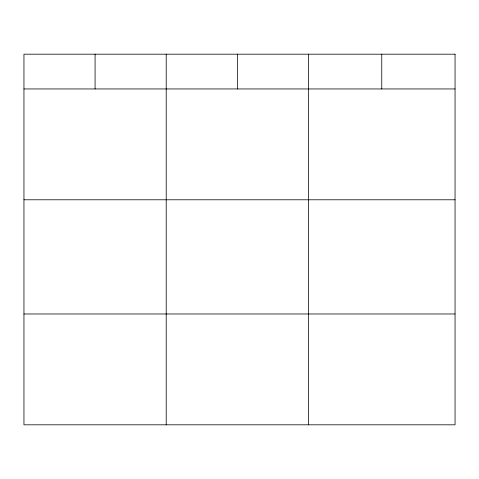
<?xml version="1.0" encoding="UTF-8"?>
<svg xmlns="http://www.w3.org/2000/svg" width="479" height="479" viewBox="0 0 479 479"><rect width="100%" height="100%" fill="white"/><g stroke="black" fill="none" stroke-linecap="round" stroke-linejoin="round"><path stroke-width="0.72" d="M23.95 88.95L455.05 88.95M23.95 199.785L455.05 199.785M23.95 313.979L455.05 313.979M381.763 54.187L381.763 88.95M308.476 54.187L308.476 424.813M237.344 54.187L237.344 88.95M166.213 54.187L166.213 424.813M95.082 54.187L95.082 88.95M455.05 54.187L23.95 54.187L23.95 424.813L455.05 424.813L455.05 54.187"/></g></svg>
